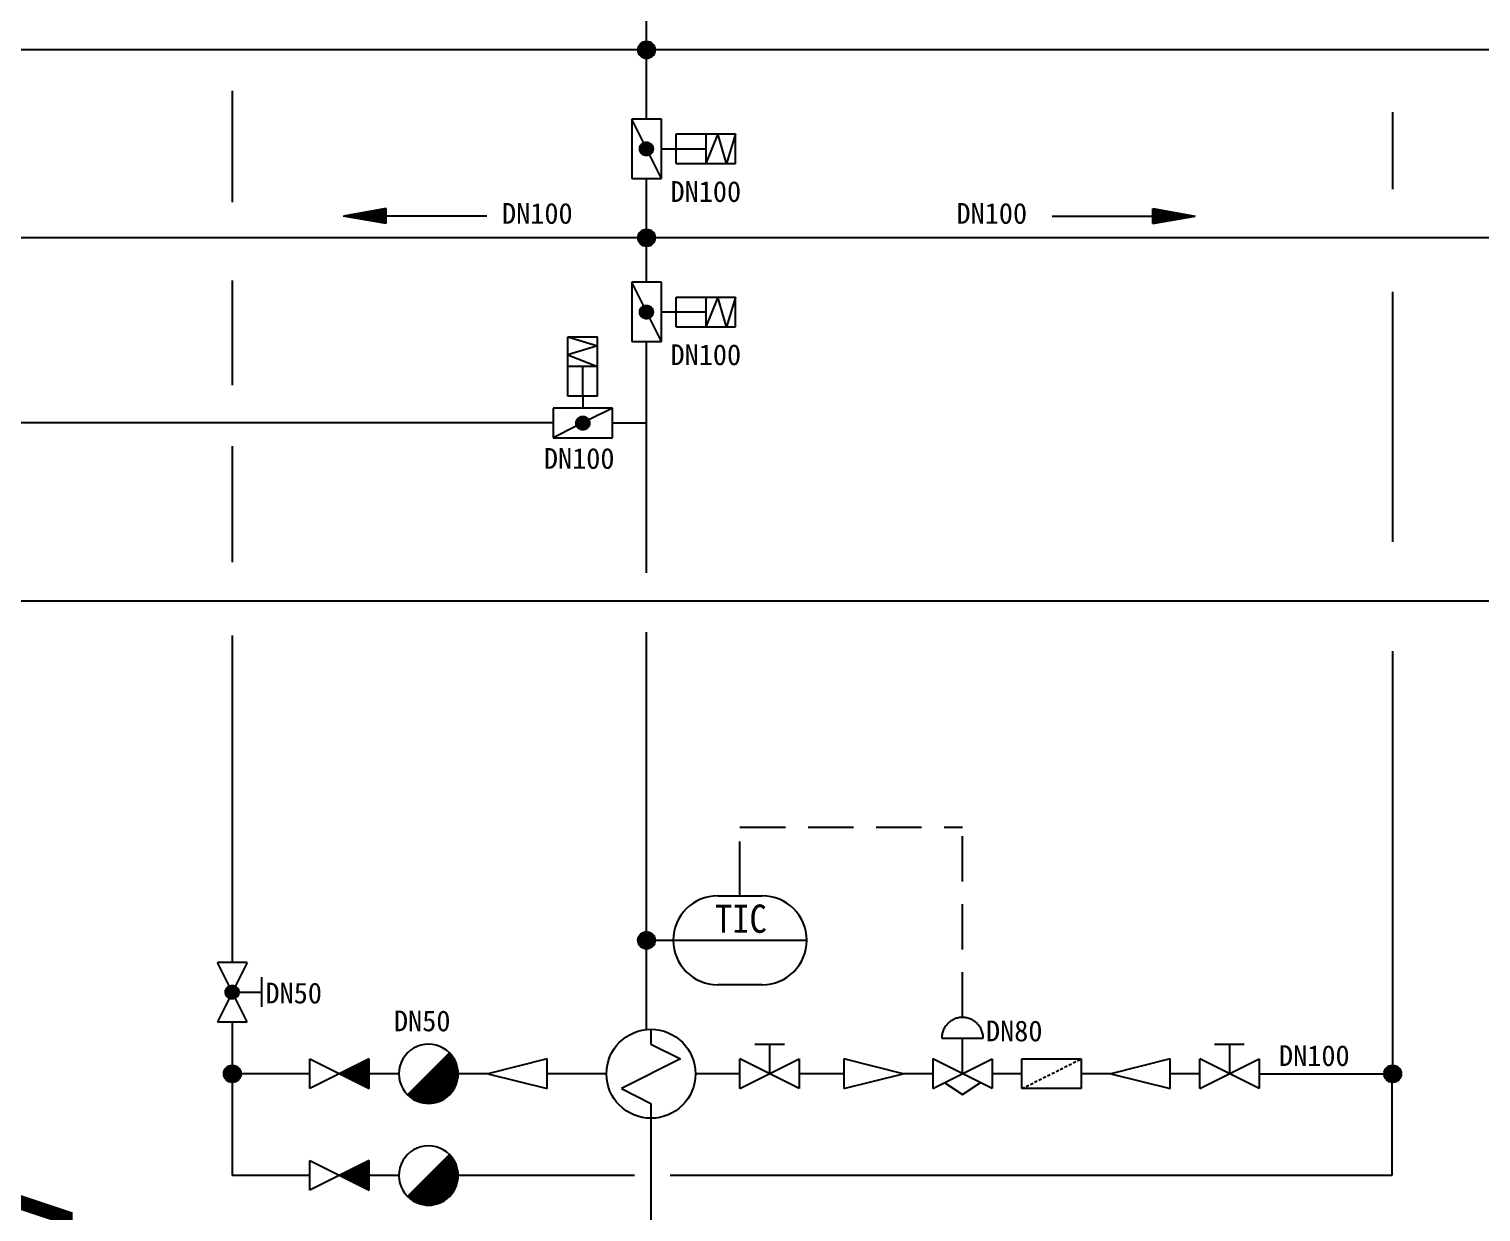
# Model space of a CAD drawing. Header units: millimetres. Extents: x 702 to 1891, y -286 to 555.
# Drawn here: x 1428.7 to 1508.7, y -60.2 to 5 of the extents above; entities that cross this region are included whole.
import ezdxf
from ezdxf.enums import TextEntityAlignment as Align

# ---------------------------------------------------------------- set-up
doc = ezdxf.new("R2010")
doc.units = ezdxf.units.MM
doc.header["$MEASUREMENT"] = 0
doc.linetypes.add('1', pattern=[0])
doc.linetypes.add('GESTRICHELT', pattern=[0.75, 0.5, -0.25])
doc.layers.get('0').update_dxf_attribs({"linetype": 'CONTINUOUS'})
for name, color, linetype in [('CIP', 24, 'CONTINUOUS'), ('DUENN', 7, 'CONTINUOUS'), ('STEAM-KOND', 1, 'CONTINUOUS'), ('SYMBOLE', 3, 'CONTINUOUS'), ('TEXT', 7, 'CONTINUOUS')]:
    doc.layers.add(name, color=color, linetype=linetype)

# ---------------------------------------------------------------- blocks, each defined once
blk = doc.blocks.new('*X10')
at = {"color": 0}
for p, q in [((150, 187.48), (150.02, 187.49)), ((150, 187.39), (150.07, 187.46)), ((150, 187.3), (150.13, 187.43)), ((150, 187.21), (150.19, 187.4)), ((150, 187.12), (150.25, 187.37)), ((150, 187.03), (150.31, 187.34)), ((150, 186.95), (150.37, 187.32)), ((150, 186.86), (150.43, 187.29)), ((150, 186.77), (150.49, 187.26)), ((150, 186.68), (150.55, 187.23)), ((150, 186.59), (150.6, 187.2)), ((150, 186.5), (150.66, 187.17)), ((150, 186.42), (150.72, 187.14)), ((150, 186.33), (150.78, 187.11)), ((150, 186.24), (150.84, 187.08)), ((150, 186.15), (150.9, 187.05)), ((150, 186.06), (150.96, 187.02)), ((150, 185.97), (151.02, 186.99)), ((150, 185.89), (151.08, 186.96)), ((150, 185.8), (151.14, 186.93)), ((150, 185.71), (151.19, 186.9)), ((150, 185.62), (151.25, 186.87)), ((150, 185.53), (151.31, 186.84)), ((150, 185.44), (151.37, 186.81)), ((150, 185.36), (151.43, 186.79)), ((150, 185.27), (151.49, 186.76)), ((150, 185.18), (151.55, 186.73)), ((150, 185.09), (151.61, 186.7)), ((150, 185), (151.67, 186.67)), ((150, 184.91), (151.72, 186.64)), ((150, 184.83), (151.78, 186.61)), ((150, 184.74), (151.84, 186.58)), ((150, 184.65), (151.9, 186.55)), ((150, 184.56), (151.96, 186.52)), ((150, 184.47), (152.02, 186.49)), ((150, 184.38), (152.08, 186.46)), ((150, 184.29), (152.14, 186.43)), ((150, 184.21), (152.2, 186.4)), ((150, 184.12), (152.25, 186.37)), ((150, 184.03), (152.31, 186.34)), ((150, 183.94), (152.37, 186.31)), ((150, 183.85), (152.43, 186.28)), ((150, 183.76), (152.49, 186.25)), ((150, 183.68), (152.55, 186.23)), ((150, 183.59), (152.61, 186.2)), ((150, 183.5), (152.67, 186.17)), ((150, 183.41), (152.73, 186.14)), ((150, 183.32), (152.79, 186.11)), ((150, 183.23), (152.84, 186.08)), ((150, 183.15), (152.9, 186.05)), ((150, 183.06), (152.96, 186.02)), ((150, 182.97), (153.02, 185.99)), ((150, 182.88), (153.08, 185.96)), ((150, 182.79), (153.14, 185.93)), ((150, 182.7), (153.2, 185.9)), ((150, 182.62), (153.26, 185.87)), ((150, 182.53), (153.32, 185.84)), ((150.12, 182.56), (153.37, 185.81)), ((150.3, 182.65), (153.43, 185.78)), ((150.48, 182.74), (153.49, 185.75)), ((150.65, 182.83), (153.55, 185.72)), ((150.83, 182.92), (153.61, 185.69)), ((151.01, 183), (153.67, 185.67)), ((151.18, 183.09), (153.73, 185.64)), ((151.36, 183.18), (153.79, 185.61)), ((151.54, 183.27), (153.85, 185.58)), ((151.71, 183.36), (153.9, 185.55)), ((151.89, 183.45), (153.96, 185.52)), ((152.07, 183.53), (154.02, 185.49)), ((152.24, 183.62), (154.08, 185.46)), ((152.42, 183.71), (154.14, 185.43)), ((152.6, 183.8), (154.2, 185.4)), ((152.77, 183.89), (154.26, 185.37)), ((152.95, 183.98), (154.32, 185.34)), ((153.13, 184.06), (154.38, 185.31)), ((153.3, 184.15), (154.43, 185.28)), ((153.48, 184.24), (154.49, 185.25)), ((153.66, 184.33), (154.55, 185.22)), ((153.84, 184.42), (154.61, 185.19)), ((154.01, 184.51), (154.67, 185.16)), ((154.19, 184.59), (154.73, 185.14)), ((154.37, 184.68), (154.79, 185.11)), ((154.54, 184.77), (154.85, 185.08)), ((154.72, 184.86), (154.91, 185.05)), ((154.9, 184.95), (154.97, 185.02))]:
    blk.add_line(p, q, dxfattribs=at)
blk = doc.blocks.new('006041')
at = {"color": 3, "linetype": 'Continuous'}
for p, q in [((0, -2.5), (10, 2.5)), ((10, -2.5), (0, 2.5)), ((0, 2.5), (0, -2.5)), ((10, 2.5), (10, -2.5))]:
    blk.add_line(p, q, dxfattribs=at)
at = {"color": 3}
blk.add_blockref('*X10', (-150, -185), dxfattribs=at)
blk = doc.blocks.new('00629')
at = {"color": 3, "linetype": '1'}
blk.add_line((3.535534, 3.535534), (-3.535534, -3.535534), dxfattribs=at)
at = {"color": 6, "linetype": '1'}
for p, q in [((-3.515018, -3.555932), (3.555932, 3.515018)), ((-3.369948, -3.693705), (3.693704, 3.369948)), ((-3.219201, -3.8258), (3.8258, 3.219201)), ((-3.062731, -3.952174), (3.952174, 3.062731)), ((-2.900466, -4.072751), (4.072751, 2.900466)), ((-2.732299, -4.187427), (4.187427, 2.732299)), ((-2.558093, -4.296063), (4.296063, 2.558093)), ((-2.377672, -4.398485), (4.398485, 2.377672)), ((-2.19082, -4.494475), (4.494475, 2.190819)), ((-1.997268, -4.583767), (4.583767, 1.997268)), ((-1.796694, -4.666036), (4.666036, 1.796694)), ((-1.588704, -4.740888), (4.740888, 1.588704)), ((-1.372818, -4.807845), (4.807845, 1.372818)), ((-1.14845, -4.866319), (4.866319, 1.14845)), ((-0.914875, -4.915588), (4.915588, 0.914875)), ((-0.671191, -4.954745), (4.954745, 0.67119)), ((-0.416246, -4.982644), (4.982644, 0.416246)), ((-0.148552, -4.997793), (4.997793, 0.148552)), ((0.133876, -4.998207), (4.998207, -0.133876)), ((0.433778, -4.981148), (4.981148, -0.433778)), ((0.755118, -4.942651), (4.942651, -0.755118)), ((1.10402, -4.876591), (4.876591, -1.10402)), ((1.490908, -4.772545), (4.772545, -1.490908)), ((1.936548, -4.609748), (4.609748, -1.936548)), ((2.497666, -4.331474), (4.331474, -2.497666))]:
    blk.add_line(p, q, dxfattribs=at)
at = {"color": 3, "linetype": '1'}
for start, end in [(45, 225.000008), (225.000008, 45)]:
    blk.add_arc((0, 0), 5, start, end, dxfattribs=at)
blk = doc.blocks.new('V158')
at = {"color": 3, "linetype": '1'}
for p, q in [((0, 2.5), (0, -2.5)), ((10, 0), (0, 2.5)), ((0, -2.5), (10, 0))]:
    blk.add_line(p, q, dxfattribs=at)
blk = doc.blocks.new('P856')
at = {"color": 3, "linetype": '1'}
for p, q in [((0, -2.5), (0, 2.5)), ((0, 2.5), (10, 2.5)), ((10, 2.5), (10, -2.5)), ((10, -2.5), (0, -2.5))]:
    blk.add_line(p, q, dxfattribs=at)
at = {"color": 6, "linetype": 'GESTRICHELT'}
blk.add_line((0, -2.5), (10, 2.5), dxfattribs=at)
blk = doc.blocks.new('005855')
at = {"color": 3, "linetype": '1'}
for p, q in [((-8.18, 7.45), (-8.25, 7.29)), ((-8.11, 7.61), (-8.18, 7.45)), ((-8.02, 7.76), (-8.11, 7.61)), ((-7.93, 7.91), (-8.02, 7.76)), ((-7.83, 8.06), (-7.93, 7.91)), ((-7.72, 8.2), (-7.83, 8.06)), ((-7.61, 8.33), (-7.72, 8.2)), ((-7.49, 8.46), (-7.61, 8.33)), ((-7.36, 8.58), (-7.49, 8.46)), ((-7.23, 8.7), (-7.36, 8.58)), ((-7.09, 8.81), (-7.23, 8.7)), ((-6.95, 8.91), (-7.09, 8.81)), ((-6.8, 9), (-6.95, 8.91)), ((-6.64, 9.09), (-6.8, 9)), ((-6.49, 9.17), (-6.64, 9.09)), ((-6.33, 9.24), (-6.49, 9.17)), ((-6.16, 9.3), (-6.33, 9.24)), ((-6, 9.35), (-6.16, 9.3)), ((-5.83, 9.4), (-6, 9.35)), ((-5.65, 9.44), (-5.83, 9.4)), ((-5.48, 9.47), (-5.65, 9.44)), ((-5.31, 9.49), (-5.48, 9.47)), ((-5.13, 9.5), (-5.31, 9.49)), ((-4.95, 9.5), (-5.13, 9.5)), ((-4.78, 9.49), (-4.95, 9.5)), ((-4.6, 9.48), (-4.78, 9.49)), ((-4.43, 9.45), (-4.6, 9.48)), ((-4.26, 9.42), (-4.43, 9.45)), ((-4.09, 9.38), (-4.26, 9.42)), ((-3.92, 9.33), (-4.09, 9.38)), ((-3.75, 9.27), (-3.92, 9.33)), ((-3.59, 9.2), (-3.75, 9.27)), ((-3.43, 9.13), (-3.59, 9.2)), ((-3.27, 9.04), (-3.43, 9.13)), ((-3.12, 8.95), (-3.27, 9.04)), ((-2.98, 8.86), (-3.12, 8.95)), ((-2.84, 8.75), (-2.98, 8.86)), ((-2.7, 8.64), (-2.84, 8.75)), ((-2.57, 8.52), (-2.7, 8.64)), ((-2.45, 8.39), (-2.57, 8.52)), ((-2.33, 8.26), (-2.45, 8.39)), ((-2.22, 8.13), (-2.33, 8.26)), ((-2.12, 7.98), (-2.22, 8.13)), ((-2.02, 7.84), (-2.12, 7.98)), ((-1.93, 7.68), (-2.02, 7.84)), ((-1.85, 7.53), (-1.93, 7.68)), ((-1.78, 7.37), (-1.85, 7.53)), ((-1.71, 7.21), (-1.78, 7.37)), ((-8.49, 6.27), (-8.5, 6.09)), ((-8.5, 6.09), (-8.5, 6)), ((-8.5, 6), (-1.5, 6)), ((-8.47, 6.44), (-8.49, 6.27)), ((-8.44, 6.61), (-8.47, 6.44)), ((-8.41, 6.79), (-8.44, 6.61)), ((-8.37, 6.96), (-8.41, 6.79)), ((-8.31, 7.13), (-8.37, 6.96)), ((-8.25, 7.29), (-8.31, 7.13)), ((-5, 0), (-5, 6)), ((-1.66, 7.04), (-1.71, 7.21)), ((-1.61, 6.87), (-1.66, 7.04)), ((-1.57, 6.7), (-1.61, 6.87)), ((-1.54, 6.52), (-1.57, 6.7)), ((-1.52, 6.35), (-1.54, 6.52)), ((-1.5, 6.18), (-1.52, 6.35)), ((-1.5, 6), (-1.5, 6.18)), ((-10, -2.5), (0, 2.5)), ((0, -2.5), (-10, 2.5)), ((-10, 2.5), (-10, -2.5)), ((0, 2.5), (0, -2.5)), ((-8, -1.5), (-5, -3.5)), ((-5, -3.5), (-2, -1.5))]:
    blk.add_line(p, q, dxfattribs=at)
blk = doc.blocks.new('P')
at = {"color": 3, "linetype": 'Continuous'}
for p, q in [((0, 2.2), (12.5, 0)), ((0, -2.2), (0, 2.2)), ((0, 1.73), (9.8, 0)), ((0, 1.25), (7.1, 0)), ((0, 0.78), (4.4, 0)), ((0, 0.3), (1.7, 0)), ((0, 0), (12.5, 0)), ((0, -2.2), (12.5, 0)), ((0, -0.3), (1.7, 0)), ((0, -0.78), (4.4, 0)), ((0, -1.25), (7.1, 0)), ((0, -1.73), (9.8, 0))]:
    blk.add_line(p, q, dxfattribs=at)
blk = doc.blocks.new('K667')
at = {"color": 3, "linetype": '1'}
for p, q in [((2.5, 15), (7.5, 15)), ((7.5, 15), (2.5, 13.5)), ((2.5, 5), (2.5, 15)), ((7.5, 5), (7.5, 15)), ((2.5, 13.5), (7.5, 12)), ((7.5, 12), (2.5, 10)), ((7.5, 10), (2.5, 10)), ((5, 5), (5, 10)), ((2.5, 5), (7.5, 5)), ((5, 2.5), (5, 5)), ((0, 2.5), (10, 2.5)), ((0, 2.5), (10, -2.5)), ((0, -2.5), (0, 2.5)), ((10, 2.5), (10, -2.5)), ((3.867323, 0.097151), (3.860403, -0.016551)), ((3.862499, 0.041555), (4.918846, 1.097903)), ((3.862618, -0.099747), (5.060149, 1.097784)), ((3.885673, 0.209575), (3.867323, 0.097151)), ((3.877821, -0.225965), (5.186367, 1.08258)), ((3.884744, 0.205221), (4.75518, 1.075658)), ((3.915266, 0.319575), (3.885673, 0.209575)), ((3.904503, -0.340705), (5.301106, 1.055899)), ((3.955801, 0.426031), (3.915266, 0.319575)), ((3.940591, -0.446038), (5.40644, 1.019811)), ((3.949481, 0.41138), (4.549022, 1.010921)), ((4.006864, 0.527857), (3.955801, 0.426031)), ((3.984798, -0.543252), (5.503654, 0.975603)), ((4.067934, 0.624014), (4.006864, 0.527857)), ((4.036295, -0.633177), (5.593579, 0.924107)), ((4.13839, 0.713524), (4.067934, 0.624014)), ((4.09455, -0.716344), (5.676745, 0.865852)), ((4.217512, 0.795472), (4.13839, 0.713524)), ((4.159246, -0.793069), (5.753471, 0.801156)), ((4.304495, 0.869024), (4.217512, 0.795472)), ((4.230237, -0.863499), (5.823901, 0.730165)), ((4.398451, 0.93343), (4.304495, 0.869024)), ((4.30753, -0.927627), (5.888028, 0.652871)), ((4.391286, -0.985292), (5.945694, 0.569116)), ((4.498423, 0.988033), (4.398451, 0.93343)), ((4.481838, -1.036162), (5.996564, 0.478564)), ((4.603391, 1.032277), (4.498423, 0.988033)), ((4.579739, -1.079682), (6.040084, 0.380662)), ((4.712286, 1.065711), (4.603391, 1.032277)), ((4.685853, -1.114989), (6.075391, 0.274548)), ((4.823997, 1.087993), (4.712286, 1.065711)), ((4.80152, -1.140744), (6.101145, 0.158881)), ((4.937386, 1.098897), (4.823997, 1.087993)), ((4.928909, -1.154777), (6.115178, 0.031493)), ((5.051296, 1.098312), (4.937386, 1.098897)), ((5.164567, 1.086243), (5.051296, 1.098312)), ((5.276043, 1.062813), (5.164567, 1.086243)), ((5.384588, 1.028262), (5.276043, 1.062813)), ((5.489096, 0.982942), (5.384588, 1.028262)), ((5.588502, 0.927313), (5.489096, 0.982942)), ((5.681791, 0.861945), (5.588502, 0.927313)), ((5.768013, 0.787503), (5.681791, 0.861945)), ((5.846289, 0.704745), (5.768013, 0.787503)), ((5.915821, 0.614517), (5.846289, 0.704745)), ((5.975899, 0.517736), (5.915821, 0.614517)), ((6.025913, 0.415391), (5.975899, 0.517736)), ((6.065351, 0.308524), (6.025913, 0.415391)), ((6.093812, 0.198225), (6.065351, 0.308524)), ((6.111005, 0.085618), (6.093812, 0.198225)), ((6.116756, -0.028148), (6.111005, 0.085618)), ((3.860403, -0.016551), (3.864984, -0.13037)), ((3.864984, -0.13037), (3.881019, -0.243148)), ((3.881019, -0.243148), (3.908345, -0.353734)), ((3.908345, -0.353734), (3.946682, -0.461)), ((3.946682, -0.461), (3.995641, -0.563854)), ((3.995641, -0.563854), (4.054722, -0.661247)), ((4.054722, -0.661247), (4.123322, -0.752186)), ((4.123322, -0.752186), (4.200743, -0.835743)), ((4.200743, -0.835743), (4.286196, -0.911068)), ((4.286196, -0.911068), (4.378808, -0.977392)), ((4.378808, -0.977392), (4.477636, -1.034039)), ((4.477636, -1.034039), (4.581673, -1.080431)), ((4.581673, -1.080431), (4.689857, -1.116097)), ((4.689857, -1.116097), (4.801087, -1.140671)), ((4.801087, -1.140671), (4.914227, -1.153904)), ((4.914227, -1.153904), (5.028126, -1.15566)), ((5.028126, -1.15566), (5.14162, -1.145922)), ((5.07183, -1.153276), (6.113678, -0.111429)), ((5.14162, -1.145922), (5.253555, -1.124789)), ((5.238125, -1.128403), (6.088805, -0.277723)), ((5.253555, -1.124789), (5.362787, -1.092477)), ((5.362787, -1.092477), (5.468205, -1.049314)), ((5.450509, -1.05744), (6.017842, -0.490107)), ((5.468205, -1.049314), (5.568733, -0.995741)), ((5.568733, -0.995741), (5.663346, -0.932304)), ((5.663346, -0.932304), (5.75108, -0.85965)), ((5.75108, -0.85965), (5.831041, -0.77852)), ((5.831041, -0.77852), (5.902413, -0.689739)), ((5.902413, -0.689739), (5.964469, -0.594215)), ((5.964469, -0.594215), (6.016575, -0.492919)), ((6.016575, -0.492919), (6.058202, -0.386886)), ((6.058202, -0.386886), (6.088925, -0.277195)), ((6.088925, -0.277195), (6.108429, -0.164966)), ((6.108429, -0.164966), (6.116517, -0.051341)), ((6.116517, -0.051341), (6.116756, -0.028148)), ((10, -2.5), (0, -2.5))]:
    blk.add_line(p, q, dxfattribs=at)

msp = doc.modelspace()

# ---------------------------------------------------------------- hatches: boundary and pattern name
at = {"layer": 'TEXT'}
for points in [[(1463.199, 3.892, 1), (1462.249, 3.892, 1)], [(1463.199, -6.467, 1), (1462.249, -6.467, 1)], [(1463.199, -45.191, 1), (1462.249, -45.191, 1)], [(1440.36, -52.551, 1), (1439.409, -52.551, 1)], [(1504.335, -52.551, 1), (1503.384, -52.551, 1)]]:
    msp.add_hatch(color=256, dxfattribs=at).paths.add_polyline_path(points)

# ---------------------------------------------------------------- linework, layer by layer
at = {"color": 4}
for p, q in [((1462.724, 0.075), (1462.724, 15.288)), ((1575.644, 3.892), (1379.378, 3.892)), ((1462.724, -6.467), (1462.724, -3.196)), ((1566.522, -6.467), (1387.256, -6.467)), ((1462.724, -8.921), (1462.724, -6.467)), ((1462.724, -24.928), (1462.724, -12.192)), ((1457.573, -16.674), (1410.568, -16.674)), ((1460.844, -16.674), (1462.724, -16.674)), ((1462.724, -50.11), (1462.724, -28.204)), ((1462.97, -55.004), (1462.97, -84.859))]:
    msp.add_line(p, q, dxfattribs=at)
at = {"color": 111}
for p, q in [((1439.885, 1.626), (1439.885, -4.51)), ((1439.885, -8.828), (1439.885, -14.589)), ((1439.885, -17.944), (1439.885, -24.349)), ((1439.885, -28.384), (1439.885, -46.414)), ((1439.885, -49.685), (1439.885, -58.157)), ((1439.885, -52.551), (1439.885, -58.157)), ((1444.161, -52.551), (1439.885, -52.551)), ((1449.068, -52.551), (1447.433, -52.551)), ((1453.975, -52.551), (1452.339, -52.551)), ((1460.517, -52.551), (1457.246, -52.551)), ((1444.161, -58.157), (1439.885, -58.157)), ((1449.068, -58.157), (1447.433, -58.157))]:
    msp.add_line(p, q, dxfattribs=at)
at = {"color": 6}
for p, q in [((1503.859, 0.459), (1503.859, -3.785)), ((1503.859, -9.443), (1503.859, -23.234)), ((1503.859, -29.245), (1503.859, -52.551)), ((1467.877, -52.551), (1465.424, -52.551)), ((1473.602, -52.551), (1471.148, -52.551)), ((1478.508, -52.551), (1476.873, -52.551)), ((1483.415, -52.551), (1481.779, -52.551)), ((1488.322, -52.551), (1486.686, -52.551)), ((1493.228, -52.551), (1491.593, -52.551)), ((1496.499, -52.551), (1503.859, -52.551)), ((1503.813, -52.551), (1503.813, -58.157)), ((1462.064, -58.157), (1452.32, -58.157)), ((1503.813, -58.157), (1464.028, -58.157))]:
    msp.add_line(p, q, dxfattribs=at)
for p, q in [((1453.918, -5.271), (1448.362, -5.271)), ((1485.083, -5.271), (1490.64, -5.271))]:
    msp.add_line(p, q)
at = {"color": 3, "linetype": '1'}
for p, q in [((1460.026, -15.202), (1458.39, -15.202)), ((1459.208, -15.202), (1459.208, -15.856)), ((1457.573, -15.856), (1457.573, -17.491)), ((1460.844, -15.856), (1457.573, -15.856)), ((1460.844, -15.856), (1459.535, -16.51)), ((1460.844, -17.491), (1460.844, -15.856)), ((1458.843, -16.683), (1458.845, -16.646)), ((1459.231, -17.051), (1458.843, -16.663)), ((1458.843, -16.69), (1458.843, -16.683)), ((1458.846, -16.728), (1458.843, -16.69)), ((1459.185, -17.051), (1458.844, -16.71)), ((1458.845, -16.646), (1458.85, -16.609)), ((1458.852, -16.764), (1458.846, -16.728)), ((1459.273, -17.047), (1458.848, -16.622)), ((1458.85, -16.609), (1458.86, -16.573)), ((1458.862, -16.8), (1458.852, -16.764)), ((1459.13, -17.043), (1458.852, -16.764)), ((1459.311, -17.038), (1458.856, -16.584)), ((1458.86, -16.573), (1458.873, -16.538)), ((1458.876, -16.835), (1458.862, -16.8)), ((1459.346, -17.027), (1458.868, -16.549)), ((1458.873, -16.538), (1458.889, -16.504)), ((1459.378, -17.013), (1458.882, -16.517)), ((1458.889, -16.504), (1458.909, -16.473)), ((1459.407, -16.996), (1458.899, -16.487)), ((1458.909, -16.473), (1458.931, -16.443)), ((1459.435, -16.977), (1458.918, -16.46)), ((1458.931, -16.443), (1458.957, -16.416)), ((1459.46, -16.956), (1458.939, -16.435)), ((1458.957, -16.416), (1458.985, -16.392)), ((1459.483, -16.933), (1458.962, -16.412)), ((1458.985, -16.392), (1459.016, -16.37)), ((1459.504, -16.908), (1458.987, -16.39)), ((1459.523, -16.881), (1459.014, -16.371)), ((1459.016, -16.37), (1459.048, -16.352)), ((1459.54, -16.851), (1459.043, -16.354)), ((1459.048, -16.352), (1459.082, -16.337)), ((1459.555, -16.82), (1459.075, -16.34)), ((1459.082, -16.337), (1459.118, -16.326)), ((1459.567, -16.785), (1459.11, -16.328)), ((1459.118, -16.326), (1459.154, -16.318)), ((1459.575, -16.748), (1459.147, -16.319)), ((1459.154, -16.318), (1459.191, -16.314)), ((1459.58, -16.706), (1459.188, -16.315)), ((1459.191, -16.314), (1459.229, -16.314)), ((1459.229, -16.314), (1459.266, -16.318)), ((1459.58, -16.66), (1459.235, -16.314)), ((1459.266, -16.318), (1459.302, -16.325)), ((1459.573, -16.606), (1459.288, -16.322)), ((1459.302, -16.325), (1459.338, -16.336)), ((1459.338, -16.336), (1459.372, -16.35)), ((1459.552, -16.539), (1459.356, -16.343)), ((1459.372, -16.35), (1459.405, -16.368)), ((1459.405, -16.368), (1459.436, -16.389)), ((1459.436, -16.389), (1459.464, -16.413)), ((1459.464, -16.413), (1459.49, -16.44)), ((1459.49, -16.44), (1459.513, -16.469)), ((1459.513, -16.469), (1459.533, -16.501)), ((1459.533, -16.501), (1459.55, -16.534)), ((1459.55, -16.534), (1459.563, -16.569)), ((1459.565, -16.789), (1459.553, -16.824)), ((1459.563, -16.569), (1459.573, -16.605)), ((1459.574, -16.753), (1459.565, -16.789)), ((1459.573, -16.605), (1459.579, -16.642)), ((1459.579, -16.716), (1459.574, -16.753)), ((1459.579, -16.642), (1459.581, -16.679)), ((1459.581, -16.679), (1459.579, -16.716)), ((1458.881, -16.837), (1457.573, -17.491)), ((1457.573, -17.491), (1460.844, -17.491)), ((1459.061, -17.02), (1458.875, -16.834)), ((1458.893, -16.868), (1458.876, -16.835)), ((1458.913, -16.899), (1458.893, -16.868)), ((1458.936, -16.928), (1458.913, -16.899)), ((1458.962, -16.955), (1458.936, -16.928)), ((1458.991, -16.979), (1458.962, -16.955)), ((1459.022, -16.999), (1458.991, -16.979)), ((1459.055, -17.017), (1459.022, -16.999)), ((1459.089, -17.031), (1459.055, -17.017)), ((1459.125, -17.042), (1459.089, -17.031)), ((1459.162, -17.048), (1459.125, -17.042)), ((1459.199, -17.052), (1459.162, -17.048)), ((1459.236, -17.051), (1459.199, -17.052)), ((1459.273, -17.047), (1459.236, -17.051)), ((1459.31, -17.039), (1459.273, -17.047)), ((1459.345, -17.027), (1459.31, -17.039)), ((1459.379, -17.012), (1459.345, -17.027)), ((1459.411, -16.993), (1459.379, -17.012)), ((1459.442, -16.972), (1459.411, -16.993)), ((1459.47, -16.947), (1459.442, -16.972)), ((1459.495, -16.92), (1459.47, -16.947)), ((1459.517, -16.89), (1459.495, -16.92)), ((1459.537, -16.858), (1459.517, -16.89)), ((1459.553, -16.824), (1459.537, -16.858)), ((1440.702, -46.414), (1439.067, -46.414)), ((1440.702, -49.685), (1439.067, -46.414)), ((1440.702, -46.414), (1439.067, -49.685)), ((1439.507, -48.026), (1439.848, -47.685)), ((1439.507, -48.073), (1439.895, -47.685)), ((1439.507, -48.041), (1439.51, -48.003)), ((1439.51, -48.003), (1439.517, -47.967)), ((1439.511, -48.115), (1439.937, -47.69)), ((1439.516, -47.972), (1439.794, -47.694)), ((1439.517, -47.967), (1439.527, -47.931)), ((1439.52, -48.153), (1439.974, -47.698)), ((1439.527, -47.931), (1439.541, -47.897)), ((1439.531, -48.187), (1440.009, -47.71)), ((1439.539, -47.902), (1439.724, -47.717)), ((1439.541, -47.897), (1439.559, -47.864)), ((1439.546, -48.219), (1440.041, -47.724)), ((1439.559, -47.864), (1439.58, -47.833)), ((1439.562, -48.249), (1440.071, -47.74)), ((1439.58, -47.833), (1439.603, -47.804)), ((1439.581, -48.276), (1440.098, -47.759)), ((1439.602, -48.302), (1440.123, -47.78)), ((1439.603, -47.804), (1439.63, -47.778)), ((1439.625, -48.325), (1440.147, -47.803)), ((1439.63, -47.778), (1439.659, -47.755)), ((1439.65, -48.346), (1440.168, -47.828)), ((1439.659, -47.755), (1439.69, -47.734)), ((1439.678, -48.365), (1440.187, -47.856)), ((1439.69, -47.734), (1439.723, -47.717)), ((1439.707, -48.382), (1440.204, -47.885)), ((1439.723, -47.717), (1439.758, -47.704)), ((1439.739, -48.396), (1440.218, -47.917)), ((1439.758, -47.704), (1439.794, -47.694)), ((1439.773, -48.408), (1440.23, -47.951)), ((1439.794, -47.694), (1439.831, -47.687)), ((1439.811, -48.417), (1440.239, -47.989)), ((1439.831, -47.687), (1439.868, -47.685)), ((1439.852, -48.422), (1440.244, -48.03)), ((1439.868, -47.685), (1439.875, -47.684)), ((1439.875, -47.684), (1439.913, -47.686)), ((1439.913, -47.686), (1439.949, -47.692)), ((1439.949, -47.692), (1439.986, -47.701)), ((1439.986, -47.701), (1440.021, -47.714)), ((1440.021, -47.714), (1440.054, -47.731)), ((1440.054, -47.731), (1440.086, -47.75)), ((1440.086, -47.75), (1440.115, -47.773)), ((1440.115, -47.773), (1440.142, -47.799)), ((1440.142, -47.799), (1440.167, -47.827)), ((1440.167, -47.827), (1440.188, -47.857)), ((1440.188, -47.857), (1440.206, -47.89)), ((1440.206, -47.89), (1440.221, -47.924)), ((1440.221, -47.924), (1440.232, -47.959)), ((1440.232, -47.959), (1440.24, -47.996)), ((1440.24, -47.996), (1440.244, -48.033)), ((1441.52, -48.868), (1441.52, -47.232)), ((1439.507, -48.078), (1439.507, -48.041)), ((1439.511, -48.115), (1439.507, -48.078)), ((1439.52, -48.151), (1439.511, -48.115)), ((1439.531, -48.187), (1439.52, -48.151)), ((1439.546, -48.221), (1439.531, -48.187)), ((1439.565, -48.253), (1439.546, -48.221)), ((1439.587, -48.283), (1439.565, -48.253)), ((1439.611, -48.311), (1439.587, -48.283)), ((1439.639, -48.337), (1439.611, -48.311)), ((1439.668, -48.359), (1439.639, -48.337)), ((1439.7, -48.378), (1439.668, -48.359)), ((1439.734, -48.394), (1439.7, -48.378)), ((1439.769, -48.407), (1439.734, -48.394)), ((1439.805, -48.416), (1439.769, -48.407)), ((1439.842, -48.421), (1439.805, -48.416)), ((1439.879, -48.423), (1439.842, -48.421)), ((1439.916, -48.42), (1439.879, -48.423)), ((1439.885, -48.05), (1441.52, -48.05)), ((1439.898, -48.422), (1440.244, -48.076)), ((1439.953, -48.414), (1439.916, -48.42)), ((1439.952, -48.415), (1440.236, -48.13)), ((1439.989, -48.405), (1439.953, -48.414)), ((1440.024, -48.391), (1439.989, -48.405)), ((1440.019, -48.393), (1440.215, -48.197)), ((1440.057, -48.375), (1440.024, -48.391)), ((1440.089, -48.355), (1440.057, -48.375)), ((1440.118, -48.332), (1440.089, -48.355)), ((1440.145, -48.306), (1440.118, -48.332)), ((1440.169, -48.277), (1440.145, -48.306)), ((1440.19, -48.247), (1440.169, -48.277)), ((1440.208, -48.214), (1440.19, -48.247)), ((1440.222, -48.179), (1440.208, -48.214)), ((1440.233, -48.144), (1440.222, -48.179)), ((1440.241, -48.107), (1440.233, -48.144)), ((1440.244, -48.07), (1440.241, -48.107)), ((1440.244, -48.033), (1440.244, -48.07)), ((1439.067, -49.685), (1440.702, -49.685)), ((1468.695, -50.916), (1470.33, -50.916)), ((1469.513, -50.916), (1469.513, -52.551)), ((1494.046, -50.916), (1495.682, -50.916)), ((1494.864, -50.916), (1494.864, -52.551)), ((1471.148, -53.369), (1467.877, -51.733)), ((1467.877, -53.369), (1471.148, -51.733)), ((1467.877, -53.369), (1467.877, -51.733)), ((1471.148, -51.733), (1471.148, -53.369)), ((1496.499, -53.369), (1493.228, -51.733)), ((1493.228, -53.369), (1496.499, -51.733)), ((1493.228, -53.369), (1493.228, -51.733)), ((1496.499, -51.733), (1496.499, -53.369))]:
    msp.add_line(p, q, dxfattribs=at)
at = {"color": 6, "linetype": 'GESTRICHELT', "ltscale": 5}
for p in [(1467.877, -38.963), (1480.144, -49.444)]:
    msp.add_line(p, (1480.144, -38.963), dxfattribs=at)
at = {"color": 6, "linetype": 'GESTRICHELT', "ltscale": 6}
msp.add_line((1467.877, -42.738), (1467.877, -38.963), dxfattribs=at)
at = {"color": 3, "linetype": 'Continuous'}
for p, q in [((1462.97, -50.098), (1462.97, -50.916)), ((1462.97, -50.916), (1464.606, -51.733)), ((1464.606, -51.733), (1461.335, -53.369)), ((1461.335, -53.369), (1462.97, -54.187)), ((1462.97, -54.187), (1462.97, -55.004))]:
    msp.add_line(p, q, dxfattribs=at)
msp.add_circle((1462.97, -52.551), 2.453, dxfattribs=at)
at = {"layer": 'CIP'}
msp.add_line((1411.061, -26.476), (1536.126, -26.476), dxfattribs=at)
at = {"layer": 'DUENN', "color": 1}
for p, q in [((1466.65, -42.738), (1469.104, -42.738)), ((1462.724, -45.191), (1471.557, -45.191)), ((1469.104, -47.644), (1466.65, -47.644))]:
    msp.add_line(p, q, dxfattribs=at)
at = {"layer": 'DUENN', "color": 1, "const_width": 0.792}
msp.add_lwpolyline([(1430.688, -98.088), (1391.434, -98.088), (1391.434, -60.47), (1411.061, -53.928), (1430.688, -60.47)], close=True, dxfattribs=at)
at = {"layer": 'DUENN', "color": 1}
for centre, start, end in [((1466.65, -45.191), 90, 270), ((1469.104, -45.191), 270, 90)]:
    msp.add_arc(centre, 2.453, start, end, dxfattribs=at)
at = {"layer": 'SYMBOLE'}
for p, q in [((1458.39, -11.93), (1460.026, -11.93)), ((1458.39, -11.93), (1460.026, -12.421)), ((1458.39, -15.202), (1458.39, -11.93)), ((1460.026, -15.202), (1460.026, -11.93)), ((1460.026, -12.421), (1458.39, -12.912)), ((1458.39, -12.912), (1460.026, -13.566)), ((1460.026, -13.566), (1458.39, -13.566)), ((1459.208, -15.202), (1459.208, -13.566)), ((1460.026, -15.202), (1458.39, -15.202))]:
    msp.add_line(p, q, dxfattribs=at)
at = {"layer": 'TEXT'}
for centre in [(1462.724, 3.892), (1462.724, -6.467), (1462.724, -45.191), (1439.885, -52.551), (1503.859, -52.551)]:
    msp.add_circle(centre, 0.475, dxfattribs=at)

# ---------------------------------------------------------------- block references
at = {"yscale": 0.3271128750489599, "zscale": 0.3271128750489599}
for name, p, xscale, rotation in [('K667', (1462.724, -3.196), -0.3271128750489599, 270), ('K667', (1462.724, -12.192), -0.3271128750489599, 270), ('006041', (1447.433, -52.551), 0.3271128750489599, 180), ('V158', (1491.593, -52.551), 0.3271128750489599, 180), ('006041', (1447.433, -58.157), 0.3271128750489599, 180)]:
    msp.add_blockref(name, p, dxfattribs=dict(at, xscale=xscale, rotation=rotation))
for name, p, xscale, yscale, zscale in [('P', (1448.362, -5.271), -0.1869216428851201, 0.1869216428851201, 0.1869216428851201), ('P', (1490.64, -5.271), 0.1869216428851201, 0.1869216428851201, 0.1869216428851201), ('005855', (1481.779, -52.551), 0.3271128750489599, 0.3271128750489599, 0.3271128750489599), ('00629', (1450.704, -52.551), 0.3271128750489599, 0.3271128750489599, 0.3271128750489599), ('V158', (1473.602, -52.551), 0.3271128750489599, 0.3271128750489599, 0.3271128750489599), ('P856', (1483.415, -52.551), 0.3271128750489599, 0.3271128750489599, 0.3271128750489599), ('00629', (1450.704, -58.157), 0.3271128750489599, 0.3271128750489599, 0.3271128750489599)]:
    msp.add_blockref(name, p, dxfattribs=dict(xscale=xscale, yscale=yscale, zscale=zscale))
at = {"layer": 'STEAM-KOND', "xscale": 0.3271128750489599, "yscale": 0.3271128750489599, "zscale": 0.3271128750489599, "rotation": 180}
msp.add_blockref('V158', (1457.246, -52.551), dxfattribs=at)

# ---------------------------------------------------------------- texts
at = {"layer": 'TEXT'}
for s, p in [('DN100', (1464.045, -4.832)), ('DN100', (1454.757, -6.036)), ('DN100', (1479.812, -6.036)), ('DN100', (1464.045, -13.827)), ('DN100', (1457.064, -19.544)), ('DN50', (1441.714, -49.016)), ('DN50', (1448.798, -50.551)), ('DN80', (1481.439, -51.103)), ('DN100', (1497.596, -52.465))]:
    msp.add_text(s, height=1.1449, dxfattribs=at).set_placement(p, align=Align.BOTTOM_LEFT)
at = {"layer": 'TEXT', "width": 0.9}
msp.add_text('TIC', height=1.5577, dxfattribs=at).set_placement((1467.923, -44.001), align=Align.MIDDLE_CENTER)

doc.saveas('drawing.dxf')
